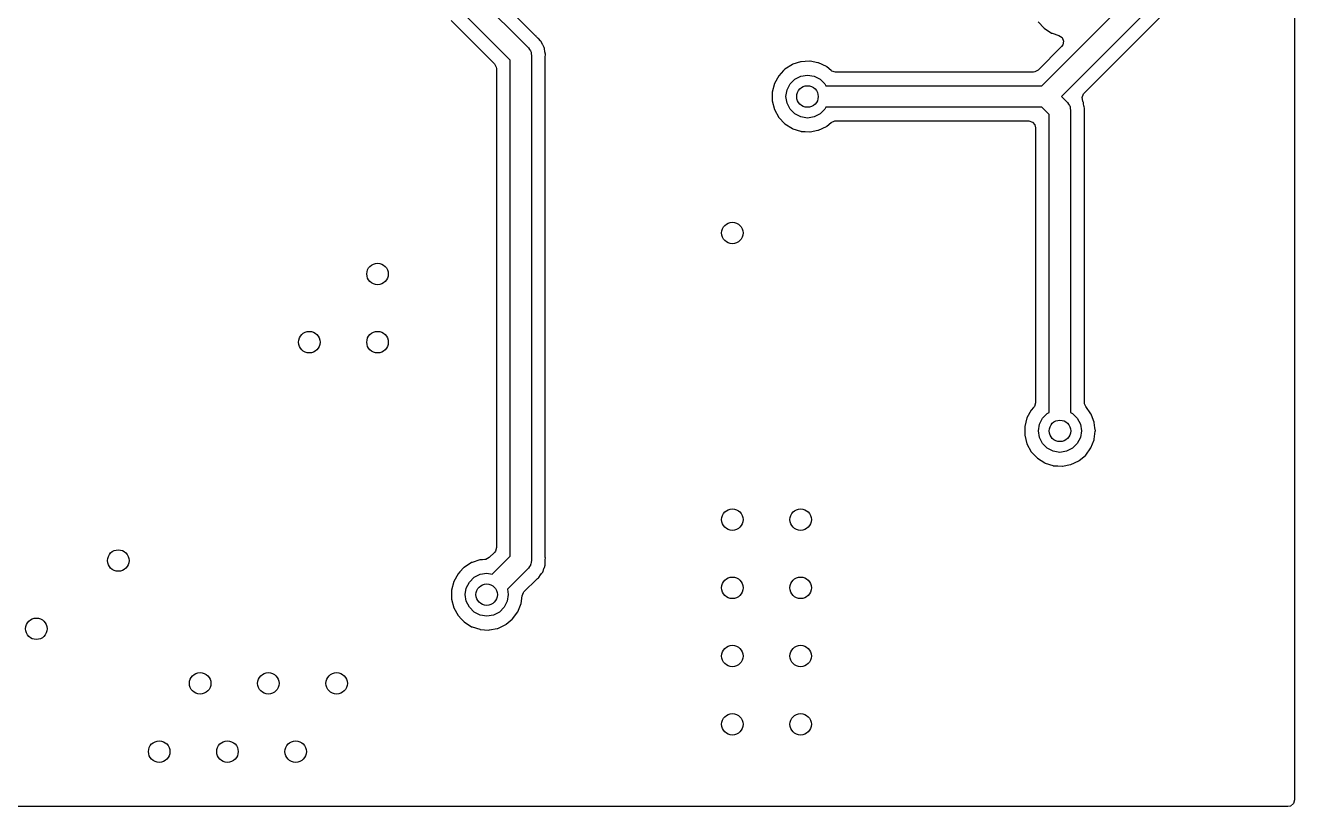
# Model space of a CAD drawing. Extents: x 0.02 to 1.75, y 0.02 to 1.16.
# Drawn here: x 0.822 to 1.752, y 0.02 to 0.592 of the extents above; entities that cross this region are included whole.
import ezdxf

# ---------------------------------------------------------------- set-up
doc = ezdxf.new("R2010")
doc.units = 0
doc.header["$MEASUREMENT"] = 0
doc.layers.add('BLACK', color=7, linetype='CONTINUOUS')

msp = doc.modelspace()

# ---------------------------------------------------------------- linework, layer by layer
at = {"layer": 'BLACK', "linetype": 'CONTINUOUS'}
for p, q in [((1.75197, 1.15646), (1.75197, 0.024646)), ((1.56674, 0.547874), (1.65713, 0.638262)), ((1.19585, 0.584456), (1.15358, 0.626725)), ((1.67057, 0.629432), (1.58114, 0.54)), ((1.14557, 0.620568), (1.19058, 0.575558)), ((1.59765, 0.542345), (1.67672, 0.621419)), ((1.17713, 0.566739), (1.13674, 0.607126)), ((1.13404, 0.595653), (1.16565, 0.564041)), ((1.56399, 0.594738), (1.56845, 0.589994)), ((1.56845, 0.589994), (1.57394, 0.586507)), ((1.57394, 0.586507), (1.57424, 0.58641)), ((1.57424, 0.58641), (1.57424, 0.58641)), ((1.57424, 0.58641), (1.57927, 0.584776)), ((1.19607, 0.584258), (1.19585, 0.584456)), ((1.19631, 0.584118), (1.19607, 0.584258)), ((1.19656, 0.583846), (1.19631, 0.584118)), ((1.19776, 0.582551), (1.19656, 0.583846)), ((1.1979, 0.58241), (1.19776, 0.582551)), ((1.19942, 0.580884), (1.1979, 0.58241)), ((1.19964, 0.580633), (1.19942, 0.580884)), ((1.19977, 0.580382), (1.19964, 0.580633)), ((1.19977, 0.580377), (1.19977, 0.580382)), ((1.19996, 0.580168), (1.19977, 0.580377)), ((1.20012, 0.579834), (1.19996, 0.580168)), ((1.20097, 0.578067), (1.20012, 0.579834)), ((1.20104, 0.577929), (1.20097, 0.578067)), ((1.20212, 0.57586), (1.20104, 0.577929)), ((1.57927, 0.584776), (1.58158, 0.583198)), ((1.58219, 0.57787), (1.58125, 0.576551)), ((1.58158, 0.583198), (1.58267, 0.580624)), ((1.58267, 0.580624), (1.58219, 0.57787)), ((1.19058, 0.575558), (1.19128, 0.574443)), ((1.19128, 0.574443), (1.1921, 0.573415)), ((1.1921, 0.573415), (1.1922, 0.572973)), ((1.1922, 0.572973), (1.19244, 0.57259)), ((1.19244, 0.57259), (1.19258, 0.571282)), ((1.19258, 0.571282), (1.19287, 0.57)), ((1.19287, 0.57), (1.19287, 0.199986)), ((1.20217, 0.575578), (1.20212, 0.57586)), ((1.20229, 0.575319), (1.20217, 0.575578)), ((1.20235, 0.574953), (1.20229, 0.575319)), ((1.20264, 0.573014), (1.20235, 0.574953)), ((1.20235, 0.574953), (1.20235, 0.574953)), ((1.20266, 0.57286), (1.20264, 0.573014)), ((1.20301, 0.570933), (1.20266, 0.57286)), ((1.20289, 0.568688), (1.20293, 0.569271)), ((1.20289, 0.202549), (1.20289, 0.568688)), ((1.20293, 0.569271), (1.20304, 0.5702)), ((1.20308, 0.570568), (1.20301, 0.570933)), ((1.20304, 0.5702), (1.20308, 0.570568)), ((1.58125, 0.576551), (1.56404, 0.559347)), ((1.16565, 0.564041), (1.16699, 0.561588)), ((1.16699, 0.561588), (1.16711, 0.560533)), ((1.16711, 0.560533), (1.16711, 0.209467)), ((1.17713, 0.203261), (1.17713, 0.566739)), ((1.37753, 0.559032), (1.37399, 0.555262)), ((1.37824, 0.559778), (1.37753, 0.559032)), ((1.37845, 0.560006), (1.37824, 0.559779)), ((1.37824, 0.559779), (1.37824, 0.559778)), ((1.38394, 0.563493), (1.37845, 0.560006)), ((1.38424, 0.56359), (1.38394, 0.563493)), ((1.38984, 0.565408), (1.38424, 0.56359)), ((1.38424, 0.56359), (1.38424, 0.56359)), ((1.39013, 0.565505), (1.38984, 0.565408)), ((1.38984, 0.565408), (1.38984, 0.565408)), ((1.39045, 0.565524), (1.39013, 0.565505)), ((1.39338, 0.565709), (1.39045, 0.565524)), ((1.39045, 0.565524), (1.39045, 0.565524)), ((1.39663, 0.565913), (1.39338, 0.565709)), ((1.39694, 0.565855), (1.39663, 0.565913)), ((1.40272, 0.564752), (1.39694, 0.565855)), ((1.39694, 0.565855), (1.39694, 0.565855)), ((1.40302, 0.564694), (1.40272, 0.564752)), ((1.40272, 0.564752), (1.40272, 0.564752)), ((1.40891, 0.561923), (1.40302, 0.564694)), ((1.40915, 0.561724), (1.40891, 0.561923)), ((1.41241, 0.559032), (1.40915, 0.561724)), ((1.40915, 0.561724), (1.40915, 0.561724)), ((1.41289, 0.558681), (1.41241, 0.559032)), ((1.41557, 0.557894), (1.41289, 0.558681)), ((1.56404, 0.559347), (1.56159, 0.558007)), ((1.37086, 0.549558), (1.36924, 0.543254)), ((1.37399, 0.555262), (1.37086, 0.549558)), ((1.38002, 0.544866), (1.38226, 0.549256)), ((1.38226, 0.549256), (1.38574, 0.55274)), ((1.38574, 0.55274), (1.39013, 0.554977)), ((1.39013, 0.554977), (1.395, 0.555748)), ((1.395, 0.555748), (1.39987, 0.554977)), ((1.39987, 0.554977), (1.40426, 0.55274)), ((1.40426, 0.55274), (1.40774, 0.549256)), ((1.40774, 0.549256), (1.40844, 0.547874)), ((1.56053, 0.557894), (1.41557, 0.557894)), ((1.56159, 0.558007), (1.56053, 0.557894)), ((1.36924, 0.543254), (1.36924, 0.536746)), ((1.37925, 0.54), (1.38002, 0.544866)), ((1.38002, 0.535134), (1.37925, 0.54)), ((1.40844, 0.547874), (1.56674, 0.547874)), ((1.58114, 0.54), (1.58558, 0.535558)), ((1.59622, 0.539294), (1.59725, 0.541892)), ((1.59725, 0.541892), (1.59765, 0.542345)), ((1.36924, 0.536746), (1.37086, 0.530442)), ((1.37086, 0.530442), (1.37399, 0.524738)), ((1.38226, 0.530744), (1.38002, 0.535134)), ((1.38574, 0.52726), (1.38226, 0.530744)), ((1.40774, 0.530744), (1.40426, 0.52726)), ((1.40844, 0.532126), (1.40774, 0.530744)), ((1.56674, 0.532126), (1.40844, 0.532126)), ((1.57213, 0.526738), (1.56674, 0.532126)), ((1.58558, 0.535558), (1.58628, 0.534443)), ((1.58628, 0.534443), (1.5871, 0.533415)), ((1.5871, 0.533415), (1.5872, 0.532973)), ((1.5872, 0.532973), (1.58744, 0.53259)), ((1.58744, 0.53259), (1.58758, 0.531282)), ((1.58758, 0.531282), (1.58787, 0.53)), ((1.59676, 0.536551), (1.59622, 0.539294)), ((1.59712, 0.53586), (1.59676, 0.536551)), ((1.59717, 0.535578), (1.59712, 0.53586)), ((1.59729, 0.535319), (1.59717, 0.535578)), ((1.59735, 0.534953), (1.59729, 0.535319)), ((1.59764, 0.533014), (1.59735, 0.534953)), ((1.59735, 0.534953), (1.59735, 0.534953)), ((1.59766, 0.53286), (1.59764, 0.533014)), ((1.59801, 0.530933), (1.59766, 0.53286)), ((1.59793, 0.529271), (1.59804, 0.5302)), ((1.59808, 0.530568), (1.59801, 0.530933)), ((1.59804, 0.5302), (1.59808, 0.530568)), ((1.37399, 0.524738), (1.37845, 0.519994)), ((1.39013, 0.525023), (1.38574, 0.52726)), ((1.395, 0.524252), (1.39013, 0.525023)), ((1.39987, 0.525023), (1.395, 0.524252)), ((1.40426, 0.52726), (1.39987, 0.525023)), ((1.40915, 0.518276), (1.41241, 0.520968)), ((1.41241, 0.520968), (1.41497, 0.522071)), ((1.41497, 0.522071), (1.41557, 0.522106)), ((1.41557, 0.522106), (1.55715, 0.522106)), ((1.55715, 0.522106), (1.55983, 0.521319)), ((1.55983, 0.521319), (1.56166, 0.519206)), ((1.57213, 0.308445), (1.57213, 0.526738)), ((1.58787, 0.53), (1.58787, 0.308445)), ((1.59789, 0.528688), (1.59793, 0.529271)), ((1.59789, 0.315782), (1.59789, 0.528688)), ((1.37845, 0.519994), (1.38394, 0.516507)), ((1.38394, 0.516507), (1.38424, 0.51641)), ((1.38424, 0.51641), (1.38424, 0.51641)), ((1.38424, 0.51641), (1.38984, 0.514592)), ((1.38984, 0.514592), (1.38984, 0.514592)), ((1.38984, 0.514592), (1.39013, 0.514495)), ((1.39013, 0.514495), (1.39045, 0.514476)), ((1.39045, 0.514476), (1.39045, 0.514476)), ((1.39045, 0.514476), (1.39338, 0.514291)), ((1.39338, 0.514291), (1.39663, 0.514087)), ((1.39663, 0.514087), (1.39694, 0.514145)), ((1.39694, 0.514145), (1.40272, 0.515248)), ((1.39694, 0.514145), (1.39694, 0.514145)), ((1.40272, 0.515248), (1.40302, 0.515306)), ((1.40272, 0.515248), (1.40272, 0.515248)), ((1.40302, 0.515306), (1.40891, 0.518077)), ((1.40891, 0.518077), (1.40915, 0.518276)), ((1.40915, 0.518276), (1.40915, 0.518276)), ((1.56166, 0.519206), (1.56211, 0.517146)), ((1.56211, 0.517146), (1.56211, 0.31554)), ((1.55899, 0.310262), (1.55586, 0.304558)), ((1.56076, 0.312144), (1.55899, 0.310262)), ((1.56132, 0.312858), (1.56076, 0.312144)), ((1.56211, 0.31554), (1.56132, 0.312858)), ((1.56726, 0.304256), (1.57074, 0.30774)), ((1.57074, 0.30774), (1.57213, 0.308445)), ((1.58787, 0.308445), (1.58926, 0.30774)), ((1.58926, 0.30774), (1.59274, 0.304256)), ((1.59798, 0.31488), (1.59789, 0.315782)), ((1.59901, 0.312835), (1.59798, 0.31488)), ((1.59893, 0.312774), (1.59901, 0.312835)), ((1.60275, 0.307509), (1.59893, 0.312774)), ((1.60287, 0.307219), (1.60275, 0.307509)), ((1.60287, 0.307218), (1.60287, 0.307219)), ((1.60392, 0.304558), (1.60287, 0.307218)), ((1.55586, 0.304558), (1.55424, 0.298254)), ((1.55424, 0.298254), (1.55424, 0.291746)), ((1.56425, 0.295), (1.56502, 0.299866)), ((1.56502, 0.299866), (1.56726, 0.304256)), ((1.59274, 0.304256), (1.59498, 0.299866)), ((1.59498, 0.299866), (1.59575, 0.295)), ((1.60515, 0.301457), (1.60392, 0.304558)), ((1.60519, 0.301148), (1.60515, 0.301457)), ((1.60519, 0.301147), (1.60519, 0.301148)), ((1.60568, 0.297246), (1.60519, 0.301147)), ((1.55424, 0.291746), (1.55586, 0.285442)), ((1.56502, 0.290134), (1.56425, 0.295)), ((1.56726, 0.285744), (1.56502, 0.290134)), ((1.59498, 0.290134), (1.59274, 0.285744)), ((1.59575, 0.295), (1.59498, 0.290134)), ((1.60275, 0.282491), (1.60515, 0.288543)), ((1.60515, 0.288543), (1.6052, 0.288934)), ((1.6052, 0.288934), (1.60593, 0.29469)), ((1.60596, 0.295), (1.60568, 0.297246)), ((1.60593, 0.29469), (1.60596, 0.295)), ((1.55586, 0.285442), (1.55899, 0.279738)), ((1.55899, 0.279738), (1.55921, 0.279511)), ((1.55921, 0.279511), (1.56135, 0.277226)), ((1.57074, 0.28226), (1.56726, 0.285744)), ((1.57513, 0.280023), (1.57074, 0.28226)), ((1.58, 0.279252), (1.57513, 0.280023)), ((1.58487, 0.280023), (1.58, 0.279252)), ((1.58926, 0.28226), (1.58487, 0.280023)), ((1.59274, 0.285744), (1.58926, 0.28226)), ((1.59893, 0.277226), (1.60275, 0.282491)), ((1.56135, 0.277226), (1.56345, 0.274994)), ((1.56345, 0.274994), (1.56894, 0.271507)), ((1.56894, 0.271507), (1.56924, 0.27141)), ((1.56924, 0.27141), (1.56924, 0.27141)), ((1.56924, 0.27141), (1.57484, 0.269592)), ((1.58194, 0.269145), (1.58772, 0.270248)), ((1.58772, 0.270248), (1.58802, 0.270306)), ((1.58772, 0.270248), (1.58772, 0.270248)), ((1.58802, 0.270306), (1.59391, 0.273077)), ((1.59391, 0.273077), (1.59415, 0.273276)), ((1.59415, 0.273276), (1.59869, 0.277027)), ((1.59415, 0.273276), (1.59415, 0.273276)), ((1.59869, 0.277027), (1.59893, 0.277226)), ((1.57484, 0.269592), (1.57484, 0.269592)), ((1.57484, 0.269592), (1.57513, 0.269495)), ((1.57513, 0.269495), (1.57545, 0.269476)), ((1.57545, 0.269476), (1.57545, 0.269476)), ((1.57545, 0.269476), (1.57838, 0.269291)), ((1.57838, 0.269291), (1.58163, 0.269087)), ((1.58163, 0.269087), (1.58194, 0.269145)), ((1.58194, 0.269145), (1.58194, 0.269145)), ((1.16565, 0.205959), (1.16186, 0.20217)), ((1.16632, 0.206785), (1.16565, 0.205959)), ((1.16711, 0.209467), (1.16632, 0.206785)), ((1.14894, 0.198493), (1.14345, 0.195006)), ((1.14924, 0.19859), (1.14894, 0.198493)), ((1.15484, 0.200408), (1.14924, 0.19859)), ((1.14924, 0.19859), (1.14924, 0.19859)), ((1.15513, 0.200505), (1.15484, 0.200408)), ((1.15484, 0.200408), (1.15484, 0.200408)), ((1.15545, 0.200524), (1.15513, 0.200505)), ((1.1569, 0.200616), (1.15545, 0.200524)), ((1.15545, 0.200524), (1.15545, 0.200524)), ((1.15867, 0.200727), (1.1569, 0.200616)), ((1.15941, 0.200831), (1.15867, 0.200727)), ((1.16186, 0.20217), (1.15941, 0.200831)), ((1.16398, 0.190117), (1.17713, 0.203261)), ((1.19127, 0.195546), (1.19057, 0.194432)), ((1.19209, 0.196573), (1.19127, 0.195546)), ((1.19219, 0.197014), (1.19209, 0.196573)), ((1.19243, 0.197398), (1.19219, 0.197014)), ((1.19258, 0.198704), (1.19243, 0.197398)), ((1.19287, 0.199986), (1.19258, 0.198704)), ((1.20221, 0.195006), (1.20277, 0.19661)), ((1.20277, 0.19661), (1.20278, 0.196894)), ((1.20278, 0.1969), (1.20287, 0.19717)), ((1.20278, 0.196894), (1.20278, 0.1969)), ((1.20287, 0.19717), (1.20289, 0.197499)), ((1.20291, 0.202254), (1.20289, 0.202549)), ((1.20289, 0.199658), (1.2029, 0.199853)), ((1.20289, 0.197499), (1.20289, 0.199658)), ((1.2029, 0.199853), (1.20292, 0.200408)), ((1.20298, 0.201985), (1.20291, 0.202254)), ((1.20292, 0.200408), (1.20298, 0.201985)), ((1.13899, 0.190262), (1.13586, 0.184558)), ((1.14038, 0.191741), (1.13899, 0.190262)), ((1.14324, 0.194778), (1.14038, 0.191741)), ((1.14345, 0.195006), (1.14324, 0.194779)), ((1.14324, 0.194779), (1.14324, 0.194778)), ((1.14726, 0.184256), (1.15074, 0.18774)), ((1.15074, 0.18774), (1.15513, 0.189977)), ((1.15513, 0.189977), (1.16, 0.190748)), ((1.16, 0.190748), (1.16398, 0.190117)), ((1.19057, 0.194432), (1.17512, 0.178982)), ((1.18726, 0.176955), (1.19672, 0.186419)), ((1.19672, 0.186419), (1.19716, 0.186807)), ((1.19716, 0.186807), (1.1979, 0.187387)), ((1.1979, 0.187387), (1.19819, 0.187616)), ((1.19819, 0.187616), (1.19951, 0.189535)), ((1.19951, 0.189535), (1.1996, 0.18966)), ((1.1996, 0.18966), (1.20022, 0.190489)), ((1.20022, 0.190489), (1.20099, 0.191535)), ((1.20099, 0.191535), (1.20108, 0.191805)), ((1.20108, 0.191805), (1.20125, 0.192041)), ((1.20125, 0.192041), (1.20195, 0.194264)), ((1.20195, 0.194264), (1.202, 0.194411)), ((1.202, 0.194411), (1.20221, 0.195006)), ((1.13586, 0.184558), (1.13424, 0.178254)), ((1.13424, 0.178254), (1.13424, 0.171746)), ((1.14425, 0.175), (1.14502, 0.179866)), ((1.14502, 0.179866), (1.14726, 0.184256)), ((1.17512, 0.178982), (1.17575, 0.175)), ((1.18696, 0.176631), (1.18726, 0.176955)), ((1.13424, 0.171746), (1.13586, 0.165442)), ((1.14502, 0.170134), (1.14425, 0.175)), ((1.14726, 0.165744), (1.14502, 0.170134)), ((1.17498, 0.170134), (1.17274, 0.165744)), ((1.17575, 0.175), (1.17498, 0.170134)), ((1.18275, 0.162491), (1.18515, 0.168543)), ((1.18515, 0.168543), (1.18585, 0.174069)), ((1.18585, 0.174069), (1.18696, 0.176631)), ((1.13586, 0.165442), (1.13899, 0.159738)), ((1.13899, 0.159738), (1.13921, 0.159511)), ((1.13921, 0.159511), (1.14135, 0.157226)), ((1.15074, 0.16226), (1.14726, 0.165744)), ((1.15513, 0.160023), (1.15074, 0.16226)), ((1.16, 0.159252), (1.15513, 0.160023)), ((1.16487, 0.160023), (1.16, 0.159252)), ((1.16926, 0.16226), (1.16487, 0.160023)), ((1.17274, 0.165744), (1.16926, 0.16226)), ((1.17893, 0.157226), (1.18275, 0.162491)), ((1.14135, 0.157226), (1.14345, 0.154994)), ((1.14345, 0.154994), (1.14894, 0.151507)), ((1.14894, 0.151507), (1.14924, 0.15141)), ((1.14924, 0.15141), (1.14924, 0.15141)), ((1.14924, 0.15141), (1.15484, 0.149592)), ((1.15484, 0.149592), (1.15484, 0.149592)), ((1.15484, 0.149592), (1.15513, 0.149495)), ((1.15513, 0.149495), (1.15545, 0.149476)), ((1.15545, 0.149476), (1.15545, 0.149476)), ((1.15545, 0.149476), (1.15838, 0.149291)), ((1.15838, 0.149291), (1.16163, 0.149087)), ((1.16163, 0.149087), (1.16194, 0.149145)), ((1.16194, 0.149145), (1.16772, 0.150248)), ((1.16194, 0.149145), (1.16194, 0.149145)), ((1.16772, 0.150248), (1.16802, 0.150306)), ((1.16772, 0.150248), (1.16772, 0.150248)), ((1.16802, 0.150306), (1.17391, 0.153077)), ((1.17391, 0.153077), (1.17415, 0.153276)), ((1.17415, 0.153276), (1.17869, 0.157027)), ((1.17415, 0.153276), (1.17415, 0.153276)), ((1.17869, 0.157027), (1.17893, 0.157226)), ((1.74701, 0.019685), (0.024646, 0.019685)), ((1.74907, 0.020133), (1.74701, 0.019685)), ((1.75118, 0.021964), (1.74907, 0.020133)), ((1.75197, 0.024646), (1.75118, 0.021964))]:
    msp.add_line(p, q, dxfattribs=at)
at = {"layer": 'BLACK'}
for centre in [(1.395, 0.54), (1.34, 0.44), (1.08, 0.41), (1.03, 0.36), (1.08, 0.36), (1.58, 0.295), (1.34, 0.23), (1.39, 0.23), (0.89, 0.2), (1.34, 0.18), (1.39, 0.18), (1.16, 0.175), (0.83, 0.15), (1.34, 0.13), (1.39, 0.13), (0.95, 0.11), (1, 0.11), (1.05, 0.11), (1.34, 0.08), (1.39, 0.08), (0.92, 0.06), (0.97, 0.06), (1.02, 0.06)]:
    msp.add_circle(centre, 0.007874, dxfattribs=at)

doc.saveas('drawing.dxf')
